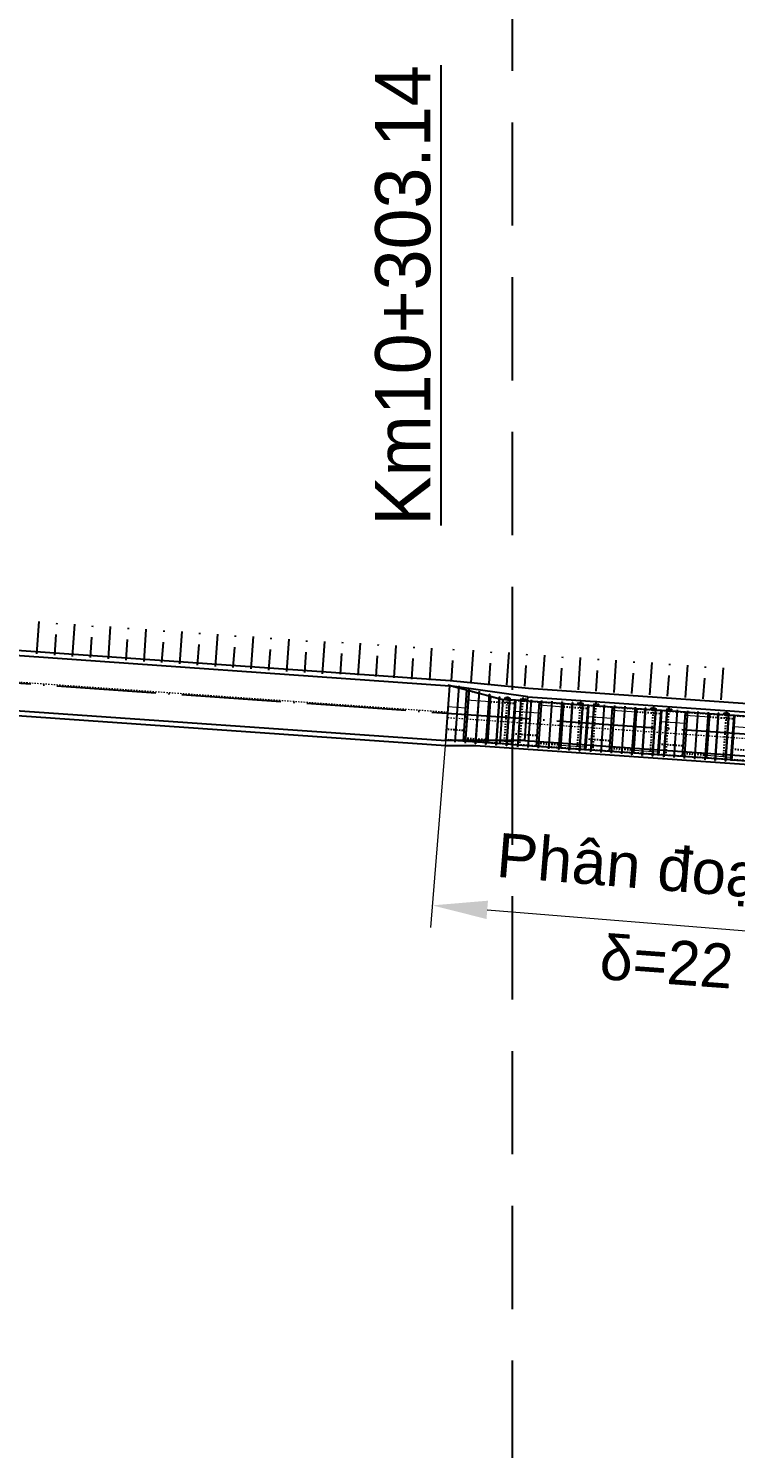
# Model space of a CAD drawing. Header units: inches. Extents: x 444671 to 463716, y 1783086 to 1794968.
# Drawn here: x 456937.3 to 456988.7, y 1787253.2 to 1787356.4 of the extents above; entities that cross this region are included whole.
import ezdxf

# ---------------------------------------------------------------- set-up
doc = ezdxf.new("R2010")
doc.units = ezdxf.units.IN
doc.header["$MEASUREMENT"] = 0
for name, pattern in [('ACAD_ISO04W100', [30, 24, -3, 0, -3]), ('CENTER', [2, 1.25, -0.25, 0.25, -0.25]), ('DASHED2', [9.525, 6.35, -3.175]), ('HIDDEN', [0.375, 0.25, -0.125])]:
    doc.linetypes.add(name, pattern=pattern)
for name, color, linetype in [('4', 4, 'Continuous'), ('Bao', 137, 'Continuous'), ('CONGTRINH', 2, 'Continuous'), ('CTTRINH', 4, 'Continuous'), ('Dong', 252, 'HIDDEN'), ('Ghichu', 3, 'Continuous'), ('Khongin', 40, 'Continuous'), ('KHUAT', 8, 'DASHED2'), ('Tam', 1, 'CENTER'), ('Tim', 1, 'ACAD_ISO04W100')]:
    doc.layers.add(name, color=color, linetype=linetype)
doc.layers.add('manh', color=128, linetype='Continuous', lineweight=15)
doc.layers.add('Texdoi', color=40, linetype='Continuous', lineweight=15)
doc.styles.add('Arial', font='arial.ttf')
doc.styles.add('VnAvt', font='')
doc.styles.get('VnAvt').set_extended_font_data('.VnAvant')
doc.linetypes.add('NEN_DA1', pattern='A,1.5,-0.15,["Y",Standard,S=0.2,R=0,X=-0.15,Y=-0.2],-0.005', length=1.655)
doc.dimstyles.new('1-1', dxfattribs={"dimtxt": 2, "dimasz": 2.5, "dimexe": 1, "dimexo": 0, "dimgap": 1, "dimtad": 1, "dimtoh": 1, "dimdec": 0, "dimzin": 0, "dimdsep": 46, "dimtxsty": 'Standard', "dimcen": 0.09, "dimclrd": 3, "dimclre": 3, "dimclrt": 4, "dimadec": 0, "dimazin": 0, "dimtfac": 1, "dimtdec": 0, "dimtmove": 0, "dimatfit": 0, "dimfxl": 0, "dimtolj": 1, "dimtzin": 0, "dimarcsym": 0})

# ---------------------------------------------------------------- blocks, each defined once
blk = doc.blocks.new('*D130')
at = {"layer": 'Bao', "color": 3, "lineweight": -2, "ltscale": 0.2, "transparency": 16777216}
for p, q in [((-1133026, 201368), (-1134291, 185740)), ((-1096420, 198405), (-1097685, 182777)), ((-1130161, 187016), (-1101556, 184701))]:
    blk.add_line(p, q, dxfattribs=at)
at = {"layer": 'Bao', "color": 3, "ltscale": 0.2, "transparency": 16777216}
for points in [[(-1130108, 187682), (-1130215, 186349), (-1134161, 187340)], [(-1101502, 185367), (-1101610, 184034), (-1097556, 184377)]]:
    blk.add_solid(points, dxfattribs=at)
at = {"layer": 'Defpoints', "color": 0, "ltscale": 0.2, "transparency": 16777216}
for p in [(-1133026, 201368), (-1096420, 198405), (-1097556, 184377)]:
    blk.add_point(p, dxfattribs=at)
at = {"layer": 'Bao', "color": 4, "ltscale": 0.2, "transparency": 16777216, "insert": (-1115560, 189546), "char_height": 3210.27, "attachment_point": 5, "rotation": 355.37294}
blk.add_mtext('\\A1;{\\f.VnArial|b0|i0|c0|p34;Ph©n ®o¹n 20}', dxfattribs=at)
blk = doc.blocks.new('A$C491C4D06')
at = {"layer": 'Bao', "ltscale": 0.2}
for p, q in [((-1133025.9, 203380.7), (-1129021.3, 202307.6)), ((-1132236.5, 203293.4), (-1132523.9, 199192.6)), ((-1132222.8, 203289.7), (-1132510, 199191.6)), ((-1132236.5, 203293.4), (-1132222.8, 203289.7)), ((-1131498.5, 203095.6), (-1131775.7, 199140.2)), ((-1131484.8, 203092), (-1131761.8, 199139.3)), ((-1131498.5, 203095.6), (-1131484.8, 203092)), ((-1130760.6, 202897.9), (-1131027.6, 199087.9)), ((-1130746.8, 202894.2), (-1131013.6, 199086.9)), ((-1130760.6, 202897.9), (-1130746.8, 202894.2)), ((-1130022.6, 202700.2), (-1130279.4, 199035.5)), ((-1130008.8, 202696.5), (-1130265.4, 199034.5)), ((-1130022.6, 202700.2), (-1130008.8, 202696.5)), ((-1129284.6, 202502.4), (-1129531.3, 198982.8)), ((-1129270.8, 202498.7), (-1129517.3, 198981.8)), ((-1129284.6, 202502.4), (-1129270.8, 202498.7)), ((-1128540.4, 202393.9), (-1128783.1, 198930.4)), ((-1128526.4, 202393.3), (-1128769.1, 198929.4)), ((-1128526.4, 202393), (-1128540.3, 202394)), ((-1127724.2, 202339.1), (-1127967.1, 198873.6)), ((-1127710.4, 202336.1), (-1127953.1, 198872.6)), ((-1127710.2, 202338), (-1127724.2, 202339)), ((-1129023.9, 202291.8), (-1129247.4, 199099.6)), ((-1128137.7, 202245.8), (-1128161.7, 202247.5)), ((-1126976.2, 202284.8), (-1127218.9, 198821.3)), ((-1126962.2, 202283.8), (-1127204.9, 198820.3)), ((-1126228, 202232.4), (-1126470.7, 198768.9)), ((-1126214, 202231.4), (-1126456.8, 198767.9)), ((-1125479.7, 202181.8), (-1125722.6, 198716.5)), ((-1125465.7, 202180.8), (-1125708.6, 198715.5)), ((-1124731.7, 202127.6), (-1124974.4, 198664.1)), ((-1124717.7, 202126.7), (-1124960.4, 198663.2)), ((-1123983.5, 202075.3), (-1124226.2, 198611.4)), ((-1123969.5, 202074.3), (-1124212.3, 198610.5)), ((-1123235.3, 202022.5), (-1123478.1, 198559)), ((-1123221.4, 202021.9), (-1123464.1, 198558)), ((-1123221.4, 202021.6), (-1123235.2, 202022.6)), ((-1122832.7, 201874.4), (-1122856.7, 201876.1)), ((-1122419.2, 201967.7), (-1122662, 198502.3)), ((-1122405.4, 201964.8), (-1122648.1, 198501.3)), ((-1122405.2, 201966.6), (-1122419.2, 201967.6)), ((-1121671.2, 201913.4), (-1121913.9, 198449.9)), ((-1121657.2, 201912.4), (-1121899.9, 198448.9)), ((-1120923, 201861), (-1121165.7, 198397.5)), ((-1120909, 201860), (-1121151.7, 198396.5)), ((-1120174.7, 201810.4), (-1120417.5, 198345.1)), ((-1120160.7, 201809.4), (-1120403.6, 198344.2)), ((-1119426.6, 201756.3), (-1119669.4, 198292.8)), ((-1119412.7, 201755.3), (-1119655.4, 198291.8)), ((-1118678.5, 201703.9), (-1118921.2, 198240.1)), ((-1118664.5, 201702.9), (-1118907.3, 198239.1)), ((-1117930.3, 201651.1), (-1118173.1, 198187.6)), ((-1117916.3, 201650.5), (-1118159.1, 198186.7)), ((-1117916.4, 201650.2), (-1117930.2, 201651.2)), ((-1117527.7, 201503), (-1117551.6, 201504.7)), ((-1117114.2, 201596.4), (-1117357, 198130.9)), ((-1117100.3, 201593.4), (-1117343.1, 198129.9)), ((-1117100.2, 201595.3), (-1117114.2, 201596.2)), ((-1116366.1, 201542), (-1116608.9, 198078.5)), ((-1116352.2, 201541), (-1116594.9, 198077.5)), ((-1115618, 201489.6), (-1115860.7, 198026.1)), ((-1115604, 201488.7), (-1115846.7, 198025.2)), ((-1114869.7, 201439.1), (-1115112.5, 197973.8)), ((-1114855.7, 201438.1), (-1115098.6, 197972.8)), ((-1114121.6, 201384.9), (-1114364.4, 197921.4)), ((-1114107.7, 201383.9), (-1114350.4, 197920.4)), ((-1113373.5, 201332.5), (-1113616.2, 197868.7)), ((-1113359.5, 201331.5), (-1113602.2, 197867.7)), ((-1112625.3, 201279.8), (-1112868, 197816.3)), ((-1112611.3, 201279.2), (-1112854.1, 197815.3)), ((-1112611.3, 201278.9), (-1112625.2, 201279.8)), ((-1112222.7, 201131.7), (-1112246.6, 201133.3))]:
    blk.add_line(p, q, dxfattribs=at)
at = {"layer": 'Bao'}
for p, q in [((-1131894.9, 199266.9), (-1131633.1, 203007.5)), ((-1130129.3, 199143.3), (-1129891.4, 202540.8)), ((-1128867.9, 202296.9), (-1128857.5, 202446.6)), ((-1128857.5, 202446.6), (-1128837.5, 202445.2)), ((-1128848, 202295.5), (-1128837.5, 202445.2)), ((-1128538.2, 202424.2), (-1128548.7, 202274.5)), ((-1127718.8, 202216.4), (-1127708.3, 202366.1)), ((-1127409, 202345.1), (-1127419.5, 202195.5)), ((-1127389.1, 202343.7), (-1127409, 202345.1)), ((-1127389.1, 202343.7), (-1127399.5, 202194.1)), ((-1128161.7, 202247.5), (-1129021.3, 202307.6)), ((-1128161, 202257.4), (-1128274.4, 200637.4)), ((-1128242.7, 200631.2), (-1128129.8, 202245.2)), ((-1128242.7, 200631.2), (-1128129.8, 202245.2)), ((-1128101.1, 202253.2), (-1128214.5, 200633.2)), ((-1128101.1, 202253.2), (-1128161, 202257.4)), ((-1122856.7, 201876.1), (-1128129.8, 202245.2)), ((-1126962.2, 202283.8), (-1126976.2, 202284.8)), ((-1126589.9, 198895.5), (-1126363.9, 202123.6)), ((-1126214, 202231.3), (-1126228, 202232.3)), ((-1125465.9, 202178.9), (-1125479.8, 202179.9)), ((-1124824.2, 198771.9), (-1124598.3, 202000)), ((-1124717.7, 202126.5), (-1124731.7, 202127.5)), ((-1123969.5, 202074), (-1123983.5, 202075)), ((-1123562.9, 201925.5), (-1123552.4, 202075.2)), ((-1123552.4, 202075.2), (-1123532.5, 202073.8)), ((-1123543, 201924.2), (-1123532.5, 202073.8)), ((-1123233.2, 202052.8), (-1123243.7, 201903.2)), ((-1122856, 201886.1), (-1122969.4, 200266)), ((-1122937.7, 200259.8), (-1122824.7, 201873.8)), ((-1122796.1, 201881.9), (-1122909.5, 200261.8)), ((-1122796.1, 201881.9), (-1122856, 201886.1)), ((-1117551.6, 201504.7), (-1122824.7, 201873.8)), ((-1122413.7, 201845.1), (-1122403.3, 201994.7)), ((-1122104, 201973.7), (-1122114.5, 201824.1)), ((-1122084, 201972.3), (-1122104, 201973.7)), ((-1122084, 201972.3), (-1122094.5, 201822.7)), ((-1121657.2, 201912.4), (-1121671.2, 201913.4)), ((-1121284.9, 198524.1), (-1121058.9, 201752.2)), ((-1120909, 201860), (-1120923, 201861)), ((-1120160.9, 201807.5), (-1120174.8, 201808.5)), ((-1119519.2, 198400.5), (-1119293.2, 201628.6)), ((-1119412.7, 201755.1), (-1119426.7, 201756.1)), ((-1118664.5, 201702.7), (-1118678.5, 201703.7)), ((-1118257.9, 201554.2), (-1118247.4, 201703.8)), ((-1118247.4, 201703.8), (-1118227.5, 201702.4)), ((-1118238, 201552.8), (-1118227.5, 201702.4)), ((-1117928.2, 201681.4), (-1117938.7, 201531.8)), ((-1117550.9, 201514.7), (-1117664.3, 199894.7)), ((-1117632.7, 199888.4), (-1117519.7, 201502.5)), ((-1117491.1, 201510.5), (-1117604.5, 199890.5)), ((-1117491.1, 201510.5), (-1117550.9, 201514.7)), ((-1112246.6, 201133.3), (-1117519.7, 201502.5)), ((-1117108.7, 201473.7), (-1117098.2, 201623.3)), ((-1116799, 201602.4), (-1116809.5, 201452.7)), ((-1116779, 201601), (-1116799, 201602.4)), ((-1116779, 201601), (-1116789.5, 201451.3)), ((-1116352.2, 201541), (-1116366.1, 201542)), ((-1115979.9, 198152.8), (-1115753.9, 201380.9)), ((-1115604, 201488.6), (-1115618, 201489.6)), ((-1114855.8, 201436.2), (-1114869.8, 201437.2)), ((-1114107.7, 201383.7), (-1114121.6, 201384.7)), ((-1113359.5, 201331.3), (-1113373.5, 201332.3)), ((-1112952.9, 201182.8), (-1112942.4, 201332.4)), ((-1112942.4, 201332.4), (-1112922.5, 201331)), ((-1112932.9, 201181.4), (-1112922.5, 201331)), ((-1112623.2, 201310.1), (-1112633.7, 201160.4)), ((-1128278.7, 200633.7), (-1128392.1, 199013.6)), ((-1128278.7, 200633.7), (-1128392.1, 199013.6)), ((-1128250.4, 200635.7), (-1128363.4, 199021.7)), ((-1128218.8, 200629.5), (-1128332.2, 199009.5)), ((-1128218.8, 200629.5), (-1128332.2, 199009.5)), ((-1128218.8, 200629.5), (-1128278.7, 200633.7)), ((-1128218.8, 200629.5), (-1128278.7, 200633.7)), ((-1128214.5, 200633.2), (-1128274.4, 200637.4)), ((-1128242.5, 200635.2), (-1128242.6, 200633.2)), ((-1122973.6, 200262.3), (-1123087, 198642.3)), ((-1122945.4, 200264.3), (-1123058.4, 198650.3)), ((-1122913.8, 200258.1), (-1123027.2, 198638.1)), ((-1122913.8, 200258.1), (-1122973.6, 200262.3)), ((-1122909.5, 200261.8), (-1122969.4, 200266)), ((-1122937.4, 200263.8), (-1122937.6, 200261.8)), ((-1114214.2, 198029.2), (-1113988.2, 201257.3)), ((-1112245.9, 201143.3), (-1112359.3, 199523.3)), ((-1112327.7, 199517.1), (-1112214.7, 201131.1)), ((-1112186.1, 201139.1), (-1112299.5, 199519.1)), ((-1112186.1, 201139.1), (-1112245.9, 201143.3)), ((-1106941.6, 200762), (-1112214.7, 201131.1)), ((-1128363.4, 199021.7), (-1133025.9, 199348.1)), ((-1117668.6, 199890.9), (-1117782, 198270.9)), ((-1117640.4, 199893), (-1117753.4, 198278.9)), ((-1117608.8, 199886.8), (-1117722.2, 198266.7)), ((-1117608.8, 199886.8), (-1117668.6, 199890.9)), ((-1117604.5, 199890.5), (-1117664.3, 199894.7)), ((-1117632.4, 199892.4), (-1117632.6, 199890.4)), ((-1112363.6, 199519.6), (-1112477, 197899.5)), ((-1112335.4, 199521.6), (-1112448.4, 197907.6)), ((-1112303.7, 199515.4), (-1112417.2, 197895.3)), ((-1112303.7, 199515.4), (-1112363.6, 199519.6)), ((-1112299.5, 199519.1), (-1112359.3, 199523.3)), ((-1112327.4, 199521), (-1112327.5, 199519.1)), ((-1132510, 199191.6), (-1132523.9, 199192.6)), ((-1131761.8, 199139.3), (-1131775.7, 199140.2)), ((-1131013.6, 199086.9), (-1131027.6, 199087.9)), ((-1130265.4, 199034.5), (-1130279.4, 199035.5)), ((-1129517.3, 198981.8), (-1129531.3, 198982.8)), ((-1129517.3, 198982.1), (-1129531.2, 198983.1)), ((-1128769.1, 198929.8), (-1128783.1, 198930.7)), ((-1128769.1, 198929.4), (-1128783.1, 198930.4)), ((-1128332.2, 199009.5), (-1128392.1, 199013.6)), ((-1128332.2, 199009.5), (-1128392.1, 199013.6)), ((-1123058.4, 198650.3), (-1128331.5, 199019.4)), ((-1127953.1, 198872.6), (-1127967.1, 198873.6)), ((-1127204.9, 198820.3), (-1127218.9, 198821.3)), ((-1126456.8, 198767.9), (-1126470.7, 198768.9)), ((-1125708.6, 198715.5), (-1125722.6, 198716.5)), ((-1124960.4, 198663.2), (-1124974.4, 198664.1)), ((-1124212.3, 198610.8), (-1124226.2, 198611.8)), ((-1124212.3, 198610.5), (-1124226.2, 198611.4)), ((-1123464.1, 198558), (-1123478.1, 198559)), ((-1123464.1, 198558.4), (-1123478, 198559.4)), ((-1123027.2, 198638.1), (-1123087, 198642.3)), ((-1117753.4, 198278.9), (-1123026.5, 198648.1)), ((-1122648.1, 198501.3), (-1122662, 198502.3)), ((-1121899.9, 198448.9), (-1121913.9, 198449.9)), ((-1121151.7, 198396.5), (-1121165.7, 198397.5)), ((-1120403.6, 198344.2), (-1120417.5, 198345.1)), ((-1119655.4, 198291.8), (-1119669.4, 198292.8)), ((-1118907.2, 198239.4), (-1118921.2, 198240.4)), ((-1118907.3, 198239.1), (-1118921.2, 198240.1)), ((-1118159.1, 198186.7), (-1118173.1, 198187.6)), ((-1118159.1, 198187), (-1118173, 198188)), ((-1117722.2, 198266.7), (-1117782, 198270.9)), ((-1112448.4, 197907.6), (-1117721.5, 198276.7)), ((-1117343.1, 198129.9), (-1117357, 198130.9)), ((-1116594.9, 198077.5), (-1116608.9, 198078.5)), ((-1115846.7, 198025.2), (-1115860.7, 198026.1)), ((-1115098.6, 197972.8), (-1115112.5, 197973.8)), ((-1114350.4, 197920.4), (-1114364.4, 197921.4)), ((-1113602.2, 197868), (-1113616.2, 197869)), ((-1113602.2, 197867.7), (-1113616.2, 197868.7)), ((-1112854, 197815.7), (-1112868, 197816.6)), ((-1112854.1, 197815.3), (-1112868, 197816.3)), ((-1112417.2, 197895.3), (-1112477, 197899.5)), ((-1107143.4, 197536.2), (-1112416.5, 197905.3))]:
    blk.add_line(p, q, dxfattribs=at)
for centre in [(-1128687.9, 202434.7), (-1127558.6, 202355.6), (-1123382.9, 202063.3), (-1122253.6, 201984.2), (-1118077.8, 201691.9), (-1116948.6, 201612.9), (-1112772.8, 201320.6)]:
    blk.add_circle(centre, 40, dxfattribs=at)
for centre in [(-1128687.9, 202434.7), (-1127558.6, 202355.6), (-1123382.9, 202063.3), (-1122253.6, 201984.2), (-1118077.8, 201691.9), (-1116948.6, 201612.9), (-1112772.8, 201320.6)]:
    blk.add_arc(centre, 150, 355.99118, 175.99118, dxfattribs=at)
at = {"layer": 'KHUAT', "ltscale": 5}
for p, q in [((-1133025.9, 203364.1), (-1129023.9, 202291.8)), ((-1129918.5, 202153.4), (-1128152.9, 202029.8)), ((-1128138.8, 202229.8), (-1129023.9, 202291.8)), ((-1128250.4, 200635.7), (-1128137.7, 202245.8)), ((-1122833.8, 201858.4), (-1128130.9, 202229.3)), ((-1124613.5, 201782), (-1122847.8, 201658.4)), ((-1122945.4, 200264.3), (-1122832.7, 201874.4)), ((-1117528.8, 201487.1), (-1122825.9, 201857.9)), ((-1119308.5, 201410.7), (-1117542.8, 201287.1)), ((-1117640.4, 199893), (-1117527.7, 201503)), ((-1112223.8, 201115.7), (-1117520.8, 201486.5)), ((-1128242.7, 200631.2), (-1128355.5, 199021.1)), ((-1128242.7, 200631.2), (-1128355.5, 199021.1)), ((-1122937.7, 200259.8), (-1123050.4, 198649.7)), ((-1114003.5, 201039.3), (-1112237.8, 200915.7)), ((-1112335.4, 199521.6), (-1112222.7, 201131.7)), ((-1106918.8, 200744.3), (-1112215.8, 201115.1)), ((-1133025.9, 200150), (-1131838.9, 200066.9)), ((-1128362.3, 199037.6), (-1133025.9, 199364.1)), ((-1130114, 199361.2), (-1131879.7, 199484.8)), ((-1128299.6, 199819.2), (-1126533.9, 199695.6)), ((-1122994.6, 199447.8), (-1121228.9, 199324.2)), ((-1117632.7, 199888.4), (-1117745.4, 198278.4)), ((-1112327.7, 199517.1), (-1112440.4, 197907)), ((-1128331.5, 199019.4), (-1128355.5, 199021.1)), ((-1128331.5, 199019.4), (-1128355.5, 199021.1)), ((-1123057.3, 198666.3), (-1128354.3, 199037.1)), ((-1124809, 198989.9), (-1126574.7, 199113.5)), ((-1123026.5, 198648.1), (-1123050.4, 198649.7)), ((-1117752.3, 198294.9), (-1123049.3, 198665.7)), ((-1119504, 198618.5), (-1121269.6, 198742.1)), ((-1117721.5, 198276.7), (-1117745.4, 198278.4)), ((-1112447.3, 197923.5), (-1117744.3, 198294.3)), ((-1117689.6, 199076.4), (-1115923.9, 198952.8)), ((-1114198.9, 198247.1), (-1115964.6, 198370.7)), ((-1112384.5, 198705), (-1110618.9, 198581.4)), ((-1112416.5, 197905.3), (-1112440.4, 197907)), ((-1107142.2, 197552.1), (-1112439.3, 197923))]:
    blk.add_line(p, q, dxfattribs=at)
at = {"layer": 'manh', "color": 1, "linetype": 'CENTER', "ltscale": 0.5}
blk.add_line((-1133025.9, 201368), (-1647498.6, 237384.1), dxfattribs=at)
at = {"layer": 'manh'}
for p, q in [((-1133025.9, 201786), (-1131725, 201694.9)), ((-1131684.2, 202277), (-1129918.5, 202153.4)), ((-1128185.6, 201447.2), (-1126419.9, 201323.6)), ((-1126379.2, 201905.6), (-1124613.5, 201782)), ((-1121074.2, 201534.3), (-1119308.5, 201410.7)), ((-1122880.6, 201075.8), (-1121114.9, 200952.2)), ((-1117575.6, 200704.4), (-1115809.9, 200580.8)), ((-1115769.2, 201162.9), (-1114003.5, 201039.3)), ((-1112270.6, 200333.1), (-1110504.9, 200209.5)), ((-1130114, 199361.2), (-1128348.3, 199237.6)), ((-1124809, 198989.9), (-1123043.3, 198866.3)), ((-1119504, 198618.5), (-1117738.3, 198494.9)), ((-1114198.9, 198247.1), (-1112433.3, 198123.5))]:
    blk.add_line(p, q, dxfattribs=at)
at = {"layer": 'manh', "color": 1, "linetype": 'CENTER', "ltscale": 0.05}
blk.add_line((-712356.3, 171519.6), (-1133025.9, 200968), dxfattribs=at)
at = {"layer": 'Tam', "ltscale": 3}
for p, q in [((-1128924.5, 199066.5), (-1128684.7, 202489.2)), ((-1127783.3, 199149.5), (-1127543.5, 202572.1)), ((-1123619.5, 198695.2), (-1123379.7, 202117.8)), ((-1122478.3, 198778.1), (-1122238.4, 202200.7)), ((-1118314.5, 198323.8), (-1118074.6, 201746.5)), ((-1117173.3, 198406.7), (-1116933.4, 201829.4)), ((-1113009.5, 197952.4), (-1112769.6, 201375.1))]:
    blk.add_line(p, q, dxfattribs=at)
at = {"layer": 'Tam'}
for p, q in [((-1128625.5, 202430.3), (-1128750.2, 202439)), ((-1127496.2, 202351.6), (-1127621, 202360.3)), ((-1123320.5, 202058.9), (-1123445.2, 202067.7)), ((-1122191.2, 201980.2), (-1122316, 201989)), ((-1118015.5, 201687.6), (-1118140.2, 201696.3)), ((-1116886.2, 201608.8), (-1117010.9, 201617.6)), ((-1112710.5, 201316.2), (-1112835.2, 201324.9))]:
    blk.add_line(p, q, dxfattribs=at)
at = {"layer": 'Bao', "ltscale": 0.2, "insert": (-1121833.3, 185194.7), "char_height": 3210.269, "width": 27057.467, "attachment_point": 1, "rotation": 355.844875, "style": 'Arial'}
blk.add_mtext('{\\fSymbol|b0|i0|c2|p18;d=22}', dxfattribs=at)
at = {"layer": 'Bao', "ltscale": 0.2}
dim = blk.add_aligned_dim(p1=(-1133025.9, 201368), p2=(-1096420.5, 198405.4), distance=-14074.3, text='{\\f.VnArial|b0|i0|c0|p34;Ph©n ®o¹n 20}', dimstyle='1-1', override={"dimscale": 1605.134402, "dimlfac": -1}, dxfattribs=at)
dim.commit()
dim.dimension.update_dxf_attribs({"geometry": '*D130', "text_midpoint": (-1115560.1, 189545.9)})

msp = doc.modelspace()

# ---------------------------------------------------------------- linework, layer by layer
at = {"layer": '4', "linetype": 'NEN_DA1', "ltscale": 10}
for p, q in [((456973.6481, 1787308.4619), (456967.9526, 1787309.011)), ((456969.7969, 1787304.3207), (457386.7099, 1787275.1368))]:
    msp.add_line(p, q, dxfattribs=at)
for points in [[(456437.8145, 1787456.515), (456437.7645, 1787341.4126), (456967.6488, 1787304.3207), (456969.7969, 1787304.3207)], [(456967.9526, 1787309.011), (456454.2312, 1787344.9714)], [(457379.5745, 1787280.0471), (456973.6481, 1787308.4619)]]:
    msp.add_lwpolyline(points, dxfattribs=at)
at = {"layer": 'CONGTRINH', "ltscale": 10}
for p, q in [((456459.9003, 1787344.2238), (456967.9302, 1787308.6617)), ((456459.621, 1787340.2335), (456967.6508, 1787304.6714)), ((456973.6062, 1787307.8634), (456967.9302, 1787308.6617)), ((456973.6062, 1787307.8634), (457386.9752, 1787278.9275)), ((456973.3828, 1787304.6712), (456967.6508, 1787304.6714)), ((456973.3828, 1787304.6712), (457386.7518, 1787275.7353))]:
    msp.add_line(p, q, dxfattribs=at)
at = {"layer": 'CTTRINH', "color": 4, "linetype": 'ByBlock'}
for p, q in [((456937.9381, 1787310.9767), (456938.1029, 1787313.3209)), ((456940.5317, 1787310.7944), (456940.6965, 1787313.1386)), ((456943.1254, 1787310.6121), (456943.2901, 1787312.9563)), ((456945.719, 1787310.4298), (456945.8837, 1787312.7741)), ((456948.3126, 1787310.2476), (456948.4773, 1787312.5918)), ((456950.9062, 1787310.0653), (456951.0709, 1787312.4095)), ((456953.4998, 1787309.883), (456953.6645, 1787312.2272)), ((456956.0934, 1787309.7007), (456956.2581, 1787312.0449)), ((456958.687, 1787309.5184), (456958.8517, 1787311.8627)), ((456961.2865, 1787309.4209), (456961.4513, 1787311.7651)), ((456963.8801, 1787309.2386), (456964.0449, 1787311.5828)), ((456966.4737, 1787309.0563), (456966.6385, 1787311.4005)), ((456969.4917, 1787308.9036), (456969.6564, 1787311.2478)), ((456972.0853, 1787308.7213), (456972.25, 1787311.0655)), ((456974.6789, 1787308.539), (456974.8436, 1787310.8832)), ((456977.2725, 1787308.3567), (456977.4372, 1787310.701)), ((456979.8661, 1787308.1745), (456980.0308, 1787310.5187)), ((456982.4597, 1787307.9922), (456982.6244, 1787310.3364)), ((456985.0533, 1787307.8099), (456985.218, 1787310.1541)), ((456987.6469, 1787307.6276), (456987.8116, 1787309.9719))]:
    msp.add_line(p, q, dxfattribs=at)
at = {"layer": 'Dong', "ltscale": 30}
msp.add_line((456972.4938, 1787038.3548), (456972.4938, 1787527.5372), dxfattribs=at)
at = {"layer": 'Dong', "color": 3, "ltscale": 6}
for p, q in [((456939.2349, 1787310.8855), (456939.3997, 1787313.2297)), ((456941.8285, 1787310.7033), (456941.9933, 1787313.0475)), ((456944.4222, 1787310.521), (456944.5869, 1787312.8652)), ((456947.0158, 1787310.3387), (456947.1805, 1787312.6829)), ((456949.6094, 1787310.1564), (456949.7741, 1787312.5006)), ((456952.203, 1787309.9741), (456952.3677, 1787312.3184)), ((456954.7966, 1787309.7919), (456954.9613, 1787312.1361)), ((456957.3902, 1787309.6096), (456957.5549, 1787311.9538)), ((456959.9897, 1787309.512), (456960.1545, 1787311.8562)), ((456962.5833, 1787309.3297), (456962.7481, 1787311.674)), ((456965.1769, 1787309.1475), (456965.3417, 1787311.4917)), ((456968.0519, 1787309.004), (456968.2166, 1787311.3482)), ((456970.7885, 1787308.8124), (456970.9532, 1787311.1567)), ((456973.3821, 1787308.6302), (456973.5468, 1787310.9744)), ((456975.9757, 1787308.4479), (456976.1404, 1787310.7921)), ((456978.5693, 1787308.2656), (456978.734, 1787310.6098)), ((456981.1629, 1787308.0833), (456981.3276, 1787310.4275)), ((456983.7565, 1787307.9011), (456983.9212, 1787310.2453)), ((456986.3501, 1787307.7188), (456986.5148, 1787310.063))]:
    msp.add_line(p, q, dxfattribs=at)
at = {"layer": 'Khongin'}
msp.add_line((456973.3828, 1787304.6712), (456973.6062, 1787307.8634), dxfattribs=at)
msp.add_lwpolyline([(456967.6508, 1787304.6714), (456967.9302, 1787308.6617)], dxfattribs=at)
at = {"layer": 'Tim', "ltscale": 0.3}
msp.add_line((456440.1145, 1787343.6039), (457400.8161, 1787276.3548), dxfattribs=at)

# ---------------------------------------------------------------- next in the draw order: wipeouts: each hides what was drawn before it
at = {"color": 6}
msp.add_wipeout([(456968.637, 1787317.4116), (456968.637, 1787355.5005), (456960.9709, 1787355.5005), (456960.9709, 1787317.4116)], dxfattribs=at).dxf.layer = 'Ghichu'

# ---------------------------------------------------------------- next in the draw order: texts
at = {"layer": 'Ghichu', "color": 6, "insert": (456962.3709, 1787318.8116), "char_height": 4, "attachment_point": 1, "rotation": 90, "style": 'VnAvt'}
msp.add_mtext(' {\\LKm10+303.00}', dxfattribs=at)

# ---------------------------------------------------------------- next in the draw order: wipeouts: each hides what was drawn before it
at = {"color": 6}
msp.add_wipeout([(456968.777, 1787317.4116), (456968.777, 1787355.5005), (456961.1109, 1787355.5005), (456961.1109, 1787317.4116)], dxfattribs=at).dxf.layer = 'Ghichu'

# ---------------------------------------------------------------- next in the draw order: block references
at = {"layer": 'Texdoi', "xscale": 0.0009999999892897904, "yscale": 0.0009999999310821295, "zscale": 0.001}
msp.add_blockref('A$C491C4D06', (458100.8161, 1787105.3548), dxfattribs=at)

# ---------------------------------------------------------------- next in the draw order: texts
at = {"layer": 'Ghichu', "color": 6, "insert": (456962.5109, 1787318.8116), "char_height": 4, "attachment_point": 1, "rotation": 90, "style": 'VnAvt'}
msp.add_mtext(' {\\LKm10+303.14}', dxfattribs=at)

doc.saveas('drawing.dxf')
